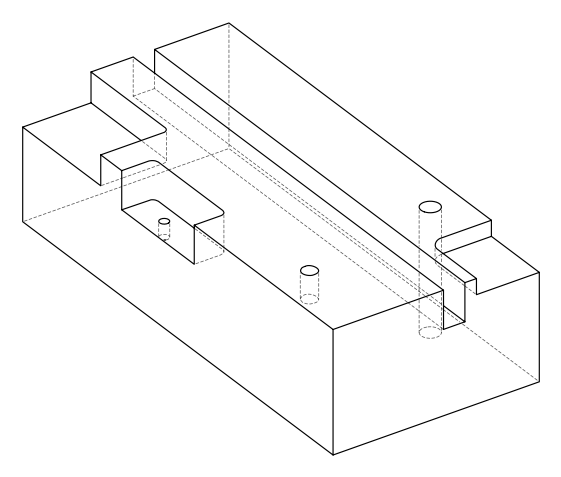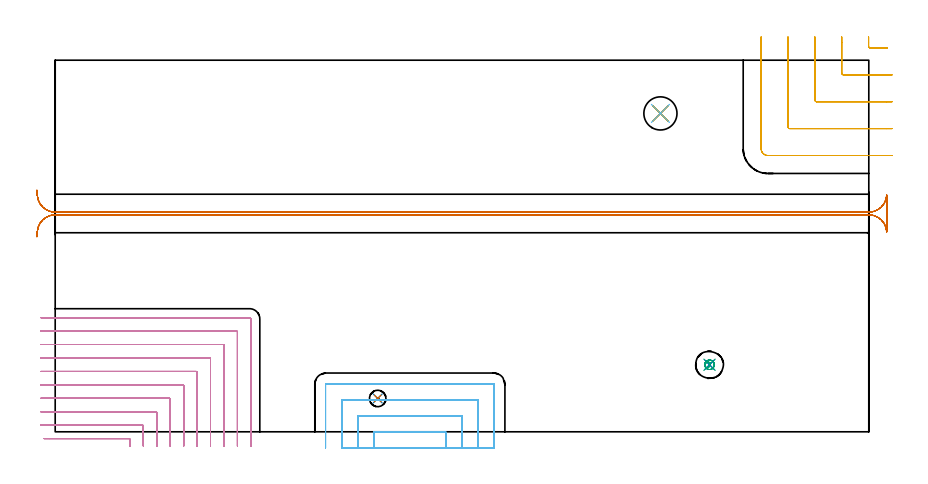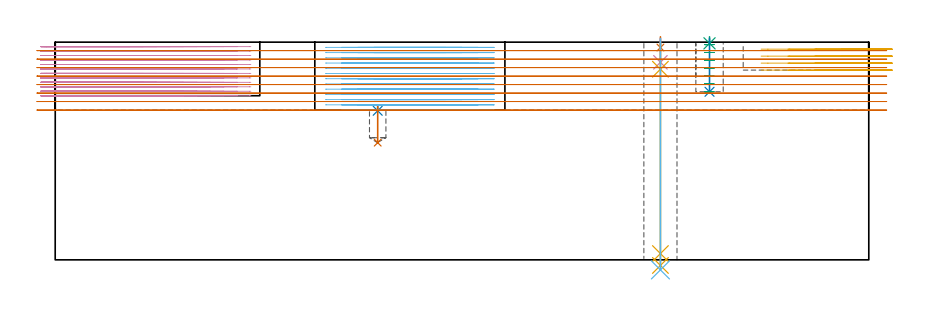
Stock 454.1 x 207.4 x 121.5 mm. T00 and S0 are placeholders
(PLAN: 13 operations, 9 tool changes, 76.8 min)
(1 SPOT_DRILL | STEP1HOLE | NXT0321_9005460120000 | 0.05 min | 182 mm3)
(2 SPOT_DRILL_1 | STEP1POCKET | NXT0321_9005460120000 | 0.04 min | 4158 mm3)
(3 SPOT_DRILL_2 | STEP1POCKET_1 | NXT0321_9005460120000 | 0.03 min | 3 mm3)
(4 DRILL_BLIND_HOLE_INTO_CENTER | STEP1HOLE | NXT0301_046 | 0.05 min | 359 mm3)
(5 GUN_DRILL_THROUGH_HOLE | STEP1HOLE | UGT0307_003 | 0.59 min | 4226 mm3)
(6 SPADE_DRILL_TO_ENLARGE_THROUGH_HOLE | STEP1HOLE | UGT0306_009 | 0.52 min | 27829 mm3)
(7 DRILL_BLIND_HOLE_INTO_CENTER_1 | STEP1POCKET | UGT0301_207 | 0.09 min | 1124 mm3)
(8 DRILL_BLIND_HOLE_INTO_CENTER_2 | STEP1POCKET_1 | NXT0301_128 | 0.12 min | 2993 mm3)
(9 MILL_ROUGH_BLIND_HOLE_CONTOUR | STEP1POCKET_1 | NXT0201_013 | Spiral | 0.75 min | 2084 mm3)
(10 MILL_CORNER_NOTCH_RECTANGULAR | CORNER_NOTCH_RECTANGULAR | NXT0201_013 | Follow Part, ap 2.5, ae 75% | 32.22 min | 234380 mm3)
(11 MILL_CORNER_NOTCH_RECTANGULAR_1 | CORNER_NOTCH_RECTANGULAR_1 | UGT0201_094 | Follow Part, ap 5, ae 75% | 3.56 min | 68478 mm3)
(12 MILL_SLOT | SLOT_PARTIAL_RECTANGULAR | NXT0201_011 | Follow Part, ap 3, ae 75% | 22.79 min | 127061 mm3)
(13 MILL_RECTANGULAR_SLOT | SLOT_RECTANGULAR | UGT0201_094 | Follow Part, ap 5, ae 75% | 16.04 min | 370086 mm3)
(TOOL NXT0321_9005460120000 | NC Spot Drill, 142deg, 12mm, Carbide, Uncoated | D12 PA142 FL30 Z2)
(TOOL NXT0301_046 | Carbide Drill 7.5mm [860.1-0750-038A1-MM 2214] | D7.5 PA140 FL53 Z2)
(TOOL UGT0307_003 | Gun Drill 7 mm | D7 PA130 FL24 Z1)
(TOOL UGT0306_009 | Spade Drill 18.5mm | D18.5 PA132 FL10 Z2)
(TOOL UGT0301_207 | Twist Drill 9.2 mm | D9.2 PA118 FL80 Z2)
(TOOL NXT0301_128 | Carbide Drill 12mm [861.1-1200-036A1-GP GC34] | D12 PA150 FL37.4 Z2)
(TOOL NXT0201_013 | ENDMILL 10mm | D10 FL30 Z4)
(TOOL UGT0201_094 | End mill 20 mm | D20 FL38 Z4)
(TOOL NXT0201_011 | ENDMILL 12mm [2P460-1200-NA 1630] | D12 FL38 Z6)
(OP 1 SPOT_DRILL)
G17 G21 G94 G90
T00 M6
G54
G17 G0 G90 X337.8 Y177.7 S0 M3
G43 Z131.5 H0
G94 G81 G98 Z118.5 F250. R124.5
G80
M5
M2
(OP 2 SPOT_DRILL_1)
G17 G21 G94 G90
T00 M6
G54
G17 G0 G90 X180. Y18.6 S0 M3
G43 Z131.5 H0
G94 G81 G98 Z83.204 F250. R86.6
G80
M5
M2
(OP 3 SPOT_DRILL_2)
G17 G21 G94 G90
T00 M6
G54
G17 G0 G90 X365.2 Y37.4 S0 M3
G43 Z131.5 H0
G94 G81 G98 Z120.841 F250. R124.5
G80
M5
M2
(OP 4 DRILL_BLIND_HOLE_INTO_CENTER)
G17 G21 G94 G90
T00 M6
G54
G17 G0 G90 X337.8 Y177.7 S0 M3
G43 Z131.5 H1
G94 G81 G98 Z110.25 F250. R123.5
G80
M5
M2
(OP 5 GUN_DRILL_THROUGH_HOLE)
G17 G21 G94 G90
T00 M6
G54
G17 G0 G90 X337.8 Y177.7 M8
G43 Z131.5 H0
Z121.236
S716 M3
G94 G1 Z106.392 F125. M26
G4 X.084
Z3.5 F250.
G4 X.084
Z-3.132 F125.
G4 X.084
M5
M9
G0 Z121.236
Z131.5
M2
(OP 6 SPADE_DRILL_TO_ENLARGE_THROUGH_HOLE)
G17 G21 G94 G90
T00 M6
G54
G17 G0 G90 X337.8 Y177.7 S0 M3
G43 Z131.5 H0
G94 G73 G98 Z-5.618 F250. Q18.16 R123.5
G80
M5
M2
(OP 7 DRILL_BLIND_HOLE_INTO_CENTER_1)
G17 G21 G94 G90
T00 M6
G54
G17 G0 G90 X180. Y18.6 S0 M3
G43 Z131.5 H0
G94 G81 G98 Z65.4 F250. R85.6
G80
M5
M2
(OP 8 DRILL_BLIND_HOLE_INTO_CENTER_2)
G17 G21 G94 G90
T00 M6
G54
G17 G0 G90 X365.2 Y37.4 S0 M3
G43 Z131.5 H1
G94 G81 G98 Z93.8 F250. R123.5
G80
M5
M2
(OP 9 MILL_ROUGH_BLIND_HOLE_CONTOUR)
G17 G21 G94 G90
T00 M6
G54
G17 G0 G90 X365.2 Y37.4 S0 M3
G43 Z131.5 H0
Z120.114
G94 G3 X365.65 Y37.895 R0.452 F250.
X365.075 Y38.719 R1.02
X363.245 Y38.549 R1.79
X362.597 Y36.903 R1.655
X365.697 Y34.797 R2.65
X362.597 Y36.903 R-2.65
X364.147 Y35.85 R1.325
X365.2 Y37.4 R1.325
G0 Z115.729
G3 X365.65 Y37.895 R0.452
X365.075 Y38.719 R1.02
X363.245 Y38.549 R1.79
X362.597 Y36.903 R1.655
X365.697 Y34.797 R2.65
X362.597 Y36.903 R-2.65
X364.147 Y35.85 R1.325
X365.2 Y37.4 R1.325
G0 Z111.343
G3 X365.65 Y37.895 R0.452
X365.075 Y38.719 R1.02
X363.245 Y38.549 R1.79
X362.597 Y36.903 R1.655
X365.697 Y34.797 R2.65
X362.597 Y36.903 R-2.65
X364.147 Y35.85 R1.325
X365.2 Y37.4 R1.325
G0 Z106.957
G3 X365.65 Y37.895 R0.452
X365.075 Y38.719 R1.02
X363.245 Y38.549 R1.79
X362.597 Y36.903 R1.655
X365.697 Y34.797 R2.65
X362.597 Y36.903 R-2.65
X364.147 Y35.85 R1.325
X365.2 Y37.4 R1.325
G0 Z102.571
G3 X365.65 Y37.895 R0.452
X365.075 Y38.719 R1.02
X363.245 Y38.549 R1.79
X362.597 Y36.903 R1.655
X365.697 Y34.797 R2.65
X362.597 Y36.903 R-2.65
X364.147 Y35.85 R1.325
X365.2 Y37.4 R1.325
G0 Z98.186
G3 X365.65 Y37.895 R0.452
X365.075 Y38.719 R1.02
X363.245 Y38.549 R1.79
X362.597 Y36.903 R1.655
X365.697 Y34.797 R2.65
X362.597 Y36.903 R-2.65
X364.147 Y35.85 R1.325
X365.2 Y37.4 R1.325
G0 Z93.8
G3 X365.65 Y37.895 R0.452
X365.075 Y38.719 R1.02
X363.245 Y38.549 R1.79
X362.597 Y36.903 R1.655
X365.697 Y34.797 R2.65
X362.597 Y36.903 R-2.65
X364.147 Y35.85 R1.325
X365.2 Y37.4 R1.325
G0 Z131.5
M5
M2
(OP 10 MILL_CORNER_NOTCH_RECTANGULAR)
G17 G21 G94 G90
T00 M6
G54
G17 G0 G90 X41.7 Y-8. S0 M3
G43 Z131.5 H0
Z119.008
G94 G1 Y-5. F250.
Y-4.295 F500.
G3 X41.205 Y-3.8 R0.5
G1 X-3.25
X-6.25 F250.
G0 Z131.5
X49.2 Y-8.
Z119.008
G1 Y-5.
Y3.205 F500.
G3 X48.705 Y3.7 R0.5
G1 X-5.
X-8. F250.
G0 Z131.5
X56.7 Y-8.
Z119.008
G1 Y-5.
Y10.705 F500.
G3 X56.205 Y11.2 R0.5
G1 X-5.
X-8. F250.
G0 Z131.5
X64.2 Y-8.
Z119.008
G1 Y-5.
Y18.205 F500.
G3 X63.705 Y18.7 R0.5
G1 X-5.
X-8. F250.
G0 Z131.5
X71.7 Y-8.
Z119.008
G1 Y-5.
Y25.704 F500.
G3 X71.204 Y26.2 R0.5
G1 X-5.
X-8. F250.
G0 Z131.5
X79.2 Y-8.
Z119.008
G1 Y-5.
Y33.204 F500.
G3 X78.704 Y33.7 R0.5
G1 X-5.
X-8. F250.
G0 Z131.5
X86.7 Y-8.
Z119.008
G1 Y-5.
Y40.704 F500.
G3 X86.204 Y41.2 R0.5
G1 X-5.
X-8. F250.
G0 Z131.5
X94.2 Y-8.
Z119.008
G1 Y-5.
Y48.204 F500.
G3 X93.704 Y48.7 R0.5
G1 X-5.
X-8. F250.
G0 Z131.5
X101.7 Y-8.
Z119.008
G1 Y-5.
Y55.704 F500.
G3 X101.204 Y56.2 R0.5
G1 X-5.
X-8. F250.
G0 Z131.5
X109.2 Y-8.
Z119.008
G1 Y-5.
Y63. F500.
G3 X108.5 Y63.7 R0.7
G1 X-5.
X-8. F250.
G0 Z131.5
X41.7 Y-8.
Z116.517
G1 Y-5.
Y-4.295 F500.
G3 X41.205 Y-3.8 R0.5
G1 X-3.25
X-6.25 F250.
G0 Z131.5
X49.2 Y-8.
Z116.517
G1 Y-5.
Y3.205 F500.
G3 X48.705 Y3.7 R0.5
G1 X-5.
X-8. F250.
G0 Z131.5
X56.7 Y-8.
Z116.517
G1 Y-5.
Y10.705 F500.
G3 X56.205 Y11.2 R0.5
G1 X-5.
X-8. F250.
G0 Z131.5
X64.2 Y-8.
Z116.517
G1 Y-5.
Y18.205 F500.
G3 X63.705 Y18.7 R0.5
G1 X-5.
X-8. F250.
G0 Z131.5
X71.7 Y-8.
Z116.517
G1 Y-5.
Y25.704 F500.
G3 X71.204 Y26.2 R0.5
G1 X-5.
X-8. F250.
G0 Z131.5
X79.2 Y-8.
Z116.517
G1 Y-5.
Y33.204 F500.
G3 X78.704 Y33.7 R0.5
G1 X-5.
X-8. F250.
G0 Z131.5
X86.7 Y-8.
Z116.517
G1 Y-5.
Y40.704 F500.
G3 X86.204 Y41.2 R0.5
G1 X-5.
X-8. F250.
G0 Z131.5
X94.2 Y-8.
Z116.517
G1 Y-5.
Y48.204 F500.
G3 X93.704 Y48.7 R0.5
G1 X-5.
X-8. F250.
G0 Z131.5
X101.7 Y-8.
Z116.517
G1 Y-5.
Y55.704 F500.
G3 X101.204 Y56.2 R0.5
G1 X-5.
X-8. F250.
G0 Z131.5
X109.2 Y-8.
Z116.517
G1 Y-5.
Y63. F500.
G3 X108.5 Y63.7 R0.7
G1 X-5.
X-8. F250.
G0 Z131.5
X41.7 Y-8.
Z114.025
G1 Y-5.
Y-4.295 F500.
G3 X41.205 Y-3.8 R0.5
G1 X-3.25
X-6.25 F250.
G0 Z131.5
X49.2 Y-8.
Z114.025
G1 Y-5.
Y3.205 F500.
G3 X48.705 Y3.7 R0.5
G1 X-5.
X-8. F250.
G0 Z131.5
X56.7 Y-8.
Z114.025
G1 Y-5.
Y10.705 F500.
G3 X56.205 Y11.2 R0.5
G1 X-5.
X-8. F250.
G0 Z131.5
X64.2 Y-8.
Z114.025
G1 Y-5.
Y18.205 F500.
G3 X63.705 Y18.7 R0.5
G1 X-5.
X-8. F250.
G0 Z131.5
X71.7 Y-8.
Z114.025
G1 Y-5.
Y25.704 F500.
G3 X71.204 Y26.2 R0.5
G1 X-5.
X-8. F250.
G0 Z131.5
X79.2 Y-8.
Z114.025
G1 Y-5.
Y33.204 F500.
G3 X78.704 Y33.7 R0.5
G1 X-5.
X-8. F250.
G0 Z131.5
X86.7 Y-8.
Z114.025
G1 Y-5.
Y40.704 F500.
G3 X86.204 Y41.2 R0.5
G1 X-5.
X-8. F250.
G0 Z131.5
X94.2 Y-8.
Z114.025
G1 Y-5.
Y48.204 F500.
G3 X93.704 Y48.7 R0.5
G1 X-5.
X-8. F250.
G0 Z131.5
X101.7 Y-8.
Z114.025
G1 Y-5.
Y55.704 F500.
G3 X101.204 Y56.2 R0.5
G1 X-5.
X-8. F250.
G0 Z131.5
X109.2 Y-8.
Z114.025
G1 Y-5.
Y63. F500.
G3 X108.5 Y63.7 R0.7
G1 X-5.
X-8. F250.
G0 Z131.5
X41.7 Y-8.
Z111.533
G1 Y-5.
Y-4.295 F500.
G3 X41.205 Y-3.8 R0.5
G1 X-3.25
X-6.25 F250.
G0 Z131.5
X49.2 Y-8.
Z111.533
G1 Y-5.
Y3.205 F500.
G3 X48.705 Y3.7 R0.5
G1 X-5.
X-8. F250.
G0 Z131.5
X56.7 Y-8.
Z111.533
G1 Y-5.
Y10.705 F500.
G3 X56.205 Y11.2 R0.5
G1 X-5.
X-8. F250.
G0 Z131.5
X64.2 Y-8.
Z111.533
G1 Y-5.
Y18.205 F500.
G3 X63.705 Y18.7 R0.5
G1 X-5.
X-8. F250.
G0 Z131.5
X71.7 Y-8.
Z111.533
G1 Y-5.
Y25.704 F500.
G3 X71.204 Y26.2 R0.5
G1 X-5.
X-8. F250.
G0 Z131.5
X79.2 Y-8.
Z111.533
G1 Y-5.
Y33.204 F500.
G3 X78.704 Y33.7 R0.5
G1 X-5.
X-8. F250.
G0 Z131.5
X86.7 Y-8.
Z111.533
G1 Y-5.
Y40.704 F500.
G3 X86.204 Y41.2 R0.5
G1 X-5.
X-8. F250.
G0 Z131.5
X94.2 Y-8.
Z111.533
G1 Y-5.
Y48.204 F500.
G3 X93.704 Y48.7 R0.5
G1 X-5.
X-8. F250.
G0 Z131.5
X101.7 Y-8.
Z111.533
G1 Y-5.
Y55.704 F500.
G3 X101.204 Y56.2 R0.5
G1 X-5.
X-8. F250.
G0 Z131.5
X109.2 Y-8.
Z111.533
G1 Y-5.
Y63. F500.
G3 X108.5 Y63.7 R0.7
G1 X-5.
X-8. F250.
G0 Z131.5
X41.7 Y-8.
Z109.042
G1 Y-5.
Y-4.295 F500.
G3 X41.205 Y-3.8 R0.5
G1 X-3.25
X-6.25 F250.
G0 Z131.5
X49.2 Y-8.
Z109.042
G1 Y-5.
Y3.205 F500.
G3 X48.705 Y3.7 R0.5
G1 X-5.
X-8. F250.
G0 Z131.5
X56.7 Y-8.
Z109.042
G1 Y-5.
Y10.705 F500.
G3 X56.205 Y11.2 R0.5
G1 X-5.
X-8. F250.
G0 Z131.5
X64.2 Y-8.
Z109.042
G1 Y-5.
Y18.205 F500.
G3 X63.705 Y18.7 R0.5
G1 X-5.
X-8. F250.
G0 Z131.5
X71.7 Y-8.
Z109.042
G1 Y-5.
Y25.704 F500.
G3 X71.204 Y26.2 R0.5
G1 X-5.
X-8. F250.
G0 Z131.5
X79.2 Y-8.
Z109.042
G1 Y-5.
Y33.204 F500.
G3 X78.704 Y33.7 R0.5
G1 X-5.
X-8. F250.
G0 Z131.5
X86.7 Y-8.
Z109.042
G1 Y-5.
Y40.704 F500.
G3 X86.204 Y41.2 R0.5
G1 X-5.
X-8. F250.
G0 Z131.5
X94.2 Y-8.
Z109.042
G1 Y-5.
Y48.204 F500.
G3 X93.704 Y48.7 R0.5
G1 X-5.
X-8. F250.
G0 Z131.5
X101.7 Y-8.
Z109.042
G1 Y-5.
Y55.704 F500.
G3 X101.204 Y56.2 R0.5
G1 X-5.
X-8. F250.
G0 Z131.5
X109.2 Y-8.
Z109.042
G1 Y-5.
Y63. F500.
G3 X108.5 Y63.7 R0.7
G1 X-5.
X-8. F250.
G0 Z131.5
X41.7 Y-8.
Z106.55
G1 Y-5.
Y-4.295 F500.
G3 X41.205 Y-3.8 R0.5
G1 X-3.25
X-6.25 F250.
G0 Z131.5
X49.2 Y-8.
Z106.55
G1 Y-5.
Y3.205 F500.
G3 X48.705 Y3.7 R0.5
G1 X-5.
X-8. F250.
G0 Z131.5
X56.7 Y-8.
Z106.55
G1 Y-5.
Y10.705 F500.
G3 X56.205 Y11.2 R0.5
G1 X-5.
X-8. F250.
G0 Z131.5
X64.2 Y-8.
Z106.55
G1 Y-5.
Y18.205 F500.
G3 X63.705 Y18.7 R0.5
G1 X-5.
X-8. F250.
G0 Z131.5
X71.7 Y-8.
Z106.55
G1 Y-5.
Y25.704 F500.
G3 X71.204 Y26.2 R0.5
G1 X-5.
X-8. F250.
G0 Z131.5
X79.2 Y-8.
Z106.55
G1 Y-5.
Y33.204 F500.
G3 X78.704 Y33.7 R0.5
G1 X-5.
X-8. F250.
G0 Z131.5
X86.7 Y-8.
Z106.55
G1 Y-5.
Y40.704 F500.
G3 X86.204 Y41.2 R0.5
G1 X-5.
X-8. F250.
G0 Z131.5
X94.2 Y-8.
Z106.55
G1 Y-5.
Y48.204 F500.
G3 X93.704 Y48.7 R0.5
G1 X-5.
X-8. F250.
G0 Z131.5
X101.7 Y-8.
Z106.55
G1 Y-5.
Y55.704 F500.
G3 X101.204 Y56.2 R0.5
G1 X-5.
X-8. F250.
G0 Z131.5
X109.2 Y-8.
Z106.55
G1 Y-5.
Y63. F500.
G3 X108.5 Y63.7 R0.7
G1 X-5.
X-8. F250.
G0 Z131.5
X41.7 Y-8.
Z104.058
G1 Y-5.
Y-4.295 F500.
G3 X41.205 Y-3.8 R0.5
G1 X-3.25
X-6.25 F250.
G0 Z131.5
X49.2 Y-8.
Z104.058
G1 Y-5.
Y3.205 F500.
G3 X48.705 Y3.7 R0.5
G1 X-5.
X-8. F250.
G0 Z131.5
X56.7 Y-8.
Z104.058
G1 Y-5.
Y10.705 F500.
G3 X56.205 Y11.2 R0.5
G1 X-5.
X-8. F250.
G0 Z131.5
X64.2 Y-8.
Z104.058
G1 Y-5.
Y18.205 F500.
G3 X63.705 Y18.7 R0.5
G1 X-5.
X-8. F250.
G0 Z131.5
X71.7 Y-8.
Z104.058
G1 Y-5.
Y25.704 F500.
G3 X71.204 Y26.2 R0.5
G1 X-5.
X-8. F250.
G0 Z131.5
X79.2 Y-8.
Z104.058
G1 Y-5.
Y33.204 F500.
G3 X78.704 Y33.7 R0.5
G1 X-5.
X-8. F250.
G0 Z131.5
X86.7 Y-8.
Z104.058
G1 Y-5.
Y40.704 F500.
G3 X86.204 Y41.2 R0.5
G1 X-5.
X-8. F250.
G0 Z131.5
X94.2 Y-8.
Z104.058
G1 Y-5.
Y48.204 F500.
G3 X93.704 Y48.7 R0.5
G1 X-5.
X-8. F250.
G0 Z131.5
X101.7 Y-8.
Z104.058
G1 Y-5.
Y55.704 F500.
G3 X101.204 Y56.2 R0.5
G1 X-5.
X-8. F250.
G0 Z131.5
X109.2 Y-8.
Z104.058
G1 Y-5.
Y63. F500.
G3 X108.5 Y63.7 R0.7
G1 X-5.
X-8. F250.
G0 Z131.5
X41.7 Y-8.
Z101.567
G1 Y-5.
Y-4.295 F500.
G3 X41.205 Y-3.8 R0.5
G1 X-3.25
X-6.25 F250.
G0 Z131.5
X49.2 Y-8.
Z101.567
G1 Y-5.
Y3.205 F500.
G3 X48.705 Y3.7 R0.5
G1 X-5.
X-8. F250.
G0 Z131.5
X56.7 Y-8.
Z101.567
G1 Y-5.
Y10.705 F500.
G3 X56.205 Y11.2 R0.5
G1 X-5.
X-8. F250.
G0 Z131.5
X64.2 Y-8.
Z101.567
G1 Y-5.
Y18.205 F500.
G3 X63.705 Y18.7 R0.5
G1 X-5.
X-8. F250.
G0 Z131.5
X71.7 Y-8.
Z101.567
G1 Y-5.
Y25.704 F500.
G3 X71.204 Y26.2 R0.5
G1 X-5.
X-8. F250.
G0 Z131.5
X79.2 Y-8.
Z101.567
G1 Y-5.
Y33.204 F500.
G3 X78.704 Y33.7 R0.5
G1 X-5.
X-8. F250.
G0 Z131.5
X86.7 Y-8.
Z101.567
G1 Y-5.
Y40.704 F500.
G3 X86.204 Y41.2 R0.5
G1 X-5.
X-8. F250.
G0 Z131.5
X94.2 Y-8.
Z101.567
G1 Y-5.
Y48.204 F500.
G3 X93.704 Y48.7 R0.5
G1 X-5.
X-8. F250.
G0 Z131.5
X101.7 Y-8.
Z101.567
G1 Y-5.
Y55.704 F500.
G3 X101.204 Y56.2 R0.5
G1 X-5.
X-8. F250.
G0 Z131.5
X109.2 Y-8.
Z101.567
G1 Y-5.
Y63. F500.
G3 X108.5 Y63.7 R0.7
G1 X-5.
X-8. F250.
G0 Z131.5
X41.7 Y-8.
Z99.075
G1 Y-5.
Y-4.295 F500.
G3 X41.205 Y-3.8 R0.5
G1 X-3.25
X-6.25 F250.
G0 Z131.5
X49.2 Y-8.
Z99.075
G1 Y-5.
Y3.205 F500.
G3 X48.705 Y3.7 R0.5
G1 X-5.
X-8. F250.
G0 Z131.5
X56.7 Y-8.
Z99.075
G1 Y-5.
Y10.705 F500.
G3 X56.205 Y11.2 R0.5
G1 X-5.
X-8. F250.
G0 Z131.5
X64.2 Y-8.
Z99.075
G1 Y-5.
Y18.205 F500.
G3 X63.705 Y18.7 R0.5
G1 X-5.
X-8. F250.
G0 Z131.5
X71.7 Y-8.
Z99.075
G1 Y-5.
Y25.704 F500.
G3 X71.204 Y26.2 R0.5
G1 X-5.
X-8. F250.
G0 Z131.5
X79.2 Y-8.
Z99.075
G1 Y-5.
Y33.204 F500.
G3 X78.704 Y33.7 R0.5
G1 X-5.
X-8. F250.
G0 Z131.5
X86.7 Y-8.
Z99.075
G1 Y-5.
Y40.704 F500.
G3 X86.204 Y41.2 R0.5
G1 X-5.
X-8. F250.
G0 Z131.5
X94.2 Y-8.
Z99.075
G1 Y-5.
Y48.204 F500.
G3 X93.704 Y48.7 R0.5
G1 X-5.
X-8. F250.
G0 Z131.5
X101.7 Y-8.
Z99.075
G1 Y-5.
Y55.704 F500.
G3 X101.204 Y56.2 R0.5
G1 X-5.
X-8. F250.
G0 Z131.5
X109.2 Y-8.
Z99.075
G1 Y-5.
Y63. F500.
G3 X108.5 Y63.7 R0.7
G1 X-5.
X-8. F250.
G0 Z131.5
X41.7 Y-8.
Z96.583
G1 Y-5.
Y-4.295 F500.
G3 X41.205 Y-3.8 R0.5
G1 X-3.25
X-6.25 F250.
G0 Z131.5
X49.2 Y-8.
Z96.583
G1 Y-5.
Y3.205 F500.
G3 X48.705 Y3.7 R0.5
G1 X-5.
X-8. F250.
G0 Z131.5
X56.7 Y-8.
Z96.583
G1 Y-5.
Y10.705 F500.
G3 X56.205 Y11.2 R0.5
G1 X-5.
X-8. F250.
G0 Z131.5
X64.2 Y-8.
Z96.583
G1 Y-5.
Y18.205 F500.
G3 X63.705 Y18.7 R0.5
G1 X-5.
X-8. F250.
G0 Z131.5
X71.7 Y-8.
Z96.583
G1 Y-5.
Y25.704 F500.
G3 X71.204 Y26.2 R0.5
G1 X-5.
X-8. F250.
G0 Z131.5
X79.2 Y-8.
Z96.583
G1 Y-5.
Y33.204 F500.
G3 X78.704 Y33.7 R0.5
G1 X-5.
X-8. F250.
G0 Z131.5
X86.7 Y-8.
Z96.583
G1 Y-5.
Y40.704 F500.
G3 X86.204 Y41.2 R0.5
G1 X-5.
X-8. F250.
G0 Z131.5
X94.2 Y-8.
Z96.583
G1 Y-5.
Y48.204 F500.
G3 X93.704 Y48.7 R0.5
G1 X-5.
X-8. F250.
G0 Z131.5
X101.7 Y-8.
Z96.583
G1 Y-5.
Y55.704 F500.
G3 X101.204 Y56.2 R0.5
G1 X-5.
X-8. F250.
G0 Z131.5
X109.2 Y-8.
Z96.583
G1 Y-5.
Y63. F500.
G3 X108.5 Y63.7 R0.7
G1 X-5.
X-8. F250.
G0 Z131.5
X41.7 Y-8.
Z94.092
G1 Y-5.
Y-4.295 F500.
G3 X41.205 Y-3.8 R0.5
G1 X-3.25
X-6.25 F250.
G0 Z131.5
X49.2 Y-8.
Z94.092
G1 Y-5.
Y3.205 F500.
G3 X48.705 Y3.7 R0.5
G1 X-5.
X-8. F250.
G0 Z131.5
X56.7 Y-8.
Z94.092
G1 Y-5.
Y10.705 F500.
G3 X56.205 Y11.2 R0.5
G1 X-5.
X-8. F250.
G0 Z131.5
X64.2 Y-8.
Z94.092
G1 Y-5.
Y18.205 F500.
G3 X63.705 Y18.7 R0.5
G1 X-5.
X-8. F250.
G0 Z131.5
X71.7 Y-8.
Z94.092
G1 Y-5.
Y25.704 F500.
G3 X71.204 Y26.2 R0.5
G1 X-5.
X-8. F250.
G0 Z131.5
X79.2 Y-8.
Z94.092
G1 Y-5.
Y33.204 F500.
G3 X78.704 Y33.7 R0.5
G1 X-5.
X-8. F250.
G0 Z131.5
X86.7 Y-8.
Z94.092
G1 Y-5.
Y40.704 F500.
G3 X86.204 Y41.2 R0.5
G1 X-5.
X-8. F250.
G0 Z131.5
X94.2 Y-8.
Z94.092
G1 Y-5.
Y48.204 F500.
G3 X93.704 Y48.7 R0.5
G1 X-5.
X-8. F250.
G0 Z131.5
X101.7 Y-8.
Z94.092
G1 Y-5.
Y55.704 F500.
G3 X101.204 Y56.2 R0.5
G1 X-5.
X-8. F250.
G0 Z131.5
X109.2 Y-8.
Z94.092
G1 Y-5.
Y63. F500.
G3 X108.5 Y63.7 R0.7
G1 X-5.
X-8. F250.
G0 Z131.5
X41.7 Y-8.
Z91.6
G1 Y-5.
Y-4.295 F500.
G3 X41.205 Y-3.8 R0.5
G1 X-3.25
X-6.25 F250.
G0 Z131.5
X49.2 Y-8.
Z91.6
G1 Y-5.
Y3.205 F500.
G3 X48.705 Y3.7 R0.5
G1 X-5.
X-8. F250.
G0 Z131.5
X56.7 Y-8.
Z91.6
G1 Y-5.
Y10.705 F500.
G3 X56.205 Y11.2 R0.5
G1 X-5.
X-8. F250.
G0 Z131.5
X64.2 Y-8.
Z91.6
G1 Y-5.
Y18.205 F500.
G3 X63.705 Y18.7 R0.5
G1 X-5.
X-8. F250.
G0 Z131.5
X71.7 Y-8.
Z91.6
G1 Y-5.
Y25.704 F500.
G3 X71.204 Y26.2 R0.5
G1 X-5.
X-8. F250.
G0 Z131.5
X79.2 Y-8.
Z91.6
G1 Y-5.
Y33.204 F500.
G3 X78.704 Y33.7 R0.5
G1 X-5.
X-8. F250.
G0 Z131.5
X86.7 Y-8.
Z91.6
G1 Y-5.
Y40.704 F500.
G3 X86.204 Y41.2 R0.5
G1 X-5.
X-8. F250.
G0 Z131.5
X94.2 Y-8.
Z91.6
G1 Y-5.
Y48.204 F500.
G3 X93.704 Y48.7 R0.5
G1 X-5.
X-8. F250.
G0 Z131.5
X101.7 Y-8.
Z91.6
G1 Y-5.
Y55.704 F500.
G3 X101.204 Y56.2 R0.5
G1 X-5.
X-8. F250.
G0 Z131.5
X109.2 Y-8.
Z91.6
G1 Y-5.
Y63. F500.
G3 X108.5 Y63.7 R0.7
G1 X-5.
X-8. F250.
G0 Z131.5
M5
M2
(OP 11 MILL_CORNER_NOTCH_RECTANGULAR_1)
G17 G21 G94 G90
T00 M6
G54
G17 G0 G90 X454. Y220.4 S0 M3
G43 Z131.5 H0
Z117.6
G94 G1 Y217.4 F250.
Y215.194 F500.
G3 X454.994 Y214.2 R1.
G1 X461.432
X464.432 F250.
G0 Z131.5
X439. Y220.4
Z117.6
G1 Y217.4
Y200.195 F500.
G3 X439.995 Y199.2 R1.
G1 X464.1
X467.1 F250.
G0 Z131.5
X424. Y220.4
Z117.6
G1 Y217.4
Y185.195 F500.
G3 X424.995 Y184.2 R1.
G1 X464.1
X467.1 F250.
G0 Z131.5
X409. Y220.4
Z117.6
G1 Y217.4
Y170.195 F500.
G3 X409.995 Y169.2 R1.
G1 X464.1
X467.1 F250.
G0 Z131.5
X394. Y220.4
Z117.6
G1 Y217.4
Y158. F500.
G3 X397.8 Y154.2 R3.8
G1 X464.1
X467.1 F250.
G0 Z131.5
X454. Y220.4
Z113.7
G1 Y217.4
Y215.194 F500.
G3 X454.994 Y214.2 R1.
G1 X461.432
X464.432 F250.
G0 Z131.5
X439. Y220.4
Z113.7
G1 Y217.4
Y200.195 F500.
G3 X439.995 Y199.2 R1.
G1 X464.1
X467.1 F250.
G0 Z131.5
X424. Y220.4
Z113.7
G1 Y217.4
Y185.195 F500.
G3 X424.995 Y184.2 R1.
G1 X464.1
X467.1 F250.
G0 Z131.5
X409. Y220.4
Z113.7
G1 Y217.4
Y170.195 F500.
G3 X409.995 Y169.2 R1.
G1 X464.1
X467.1 F250.
G0 Z131.5
X394. Y220.4
Z113.7
G1 Y217.4
Y158. F500.
G3 X397.8 Y154.2 R3.8
G1 X464.1
X467.1 F250.
G0 Z131.5
X454. Y220.4
Z109.8
G1 Y217.4
Y215.194 F500.
G3 X454.994 Y214.2 R1.
G1 X461.432
X464.432 F250.
G0 Z131.5
X439. Y220.4
Z109.8
G1 Y217.4
Y200.195 F500.
G3 X439.995 Y199.2 R1.
G1 X464.1
X467.1 F250.
G0 Z131.5
X424. Y220.4
Z109.8
G1 Y217.4
Y185.195 F500.
G3 X424.995 Y184.2 R1.
G1 X464.1
X467.1 F250.
G0 Z131.5
X409. Y220.4
Z109.8
G1 Y217.4
Y170.195 F500.
G3 X409.995 Y169.2 R1.
G1 X464.1
X467.1 F250.
G0 Z131.5
X394. Y220.4
Z109.8
G1 Y217.4
Y158. F500.
G3 X397.8 Y154.2 R3.8
G1 X464.1
X467.1 F250.
G0 Z131.5
X454. Y220.4
Z105.9
G1 Y217.4
Y215.194 F500.
G3 X454.994 Y214.2 R1.
G1 X461.432
X464.432 F250.
G0 Z131.5
X439. Y220.4
Z105.9
G1 Y217.4
Y200.195 F500.
G3 X439.995 Y199.2 R1.
G1 X464.1
X467.1 F250.
G0 Z131.5
X424. Y220.4
Z105.9
G1 Y217.4
Y185.195 F500.
G3 X424.995 Y184.2 R1.
G1 X464.1
X467.1 F250.
G0 Z131.5
X409. Y220.4
Z105.9
G1 Y217.4
Y170.195 F500.
G3 X409.995 Y169.2 R1.
G1 X464.1
X467.1 F250.
G0 Z131.5
X394. Y220.4
Z105.9
G1 Y217.4
Y158. F500.
G3 X397.8 Y154.2 R3.8
G1 X464.1
X467.1 F250.
G0 Z131.5
M5
M2
(OP 12 MILL_SLOT)
G17 G21 G94 G90
T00 M6
G54
G17 G0 G90 X218. Y-9. S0 M3
G43 Z131.5 H1
Z118.585
G94 G1 Y-6. F250.
Y-0.2 F500.
X177.9
Y-6.
Y-9. F250.
X227.
Y-6.
Y8.8 F500.
X168.9
Y-6.
Y-9. F250.
X236.
Y-6.
Y17.8 F500.
X159.9
Y-6.
Y-9. F250.
X245.
Y-6.
Y26.5 F500.
G3 X244.7 Y26.8 R0.3
G1 X151.2
G3 X150.9 Y26.5 R0.3
G1 Y-6.
Y-9. F250.
G0 X218. Z115.669
G1 Y-6.
Y-0.2 F500.
X177.9
Y-6.
Y-9. F250.
X227.
Y-6.
Y8.8 F500.
X168.9
Y-6.
Y-9. F250.
X236.
Y-6.
Y17.8 F500.
X159.9
Y-6.
Y-9. F250.
X245.
Y-6.
Y26.5 F500.
G3 X244.7 Y26.8 R0.3
G1 X151.2
G3 X150.9 Y26.5 R0.3
G1 Y-6.
Y-9. F250.
G0 X218. Z112.754
G1 Y-6.
Y-0.2 F500.
X177.9
Y-6.
Y-9. F250.
X227.
Y-6.
Y8.8 F500.
X168.9
Y-6.
Y-9. F250.
X236.
Y-6.
Y17.8 F500.
X159.9
Y-6.
Y-9. F250.
X245.
Y-6.
Y26.5 F500.
G3 X244.7 Y26.8 R0.3
G1 X151.2
G3 X150.9 Y26.5 R0.3
G1 Y-6.
Y-9. F250.
G0 X218. Z109.838
G1 Y-6.
Y-0.2 F500.
X177.9
Y-6.
Y-9. F250.
X227.
Y-6.
Y8.8 F500.
X168.9
Y-6.
Y-9. F250.
X236.
Y-6.
Y17.8 F500.
X159.9
Y-6.
Y-9. F250.
X245.
Y-6.
Y26.5 F500.
G3 X244.7 Y26.8 R0.3
G1 X151.2
G3 X150.9 Y26.5 R0.3
G1 Y-6.
Y-9. F250.
G0 X218. Z106.923
G1 Y-6.
Y-0.2 F500.
X177.9
Y-6.
Y-9. F250.
X227.
Y-6.
Y8.8 F500.
X168.9
Y-6.
Y-9. F250.
X236.
Y-6.
Y17.8 F500.
X159.9
Y-6.
Y-9. F250.
X245.
Y-6.
Y26.5 F500.
G3 X244.7 Y26.8 R0.3
G1 X151.2
G3 X150.9 Y26.5 R0.3
G1 Y-6.
Y-9. F250.
G0 X218. Z104.008
G1 Y-6.
Y-0.2 F500.
X177.9
Y-6.
Y-9. F250.
X227.
Y-6.
Y8.8 F500.
X168.9
Y-6.
Y-9. F250.
X236.
Y-6.
Y17.8 F500.
X159.9
Y-6.
Y-9. F250.
X245.
Y-6.
Y26.5 F500.
G3 X244.7 Y26.8 R0.3
G1 X151.2
G3 X150.9 Y26.5 R0.3
G1 Y-6.
Y-9. F250.
G0 X218. Z101.092
G1 Y-6.
Y-0.2 F500.
X177.9
Y-6.
Y-9. F250.
X227.
Y-6.
Y8.8 F500.
X168.9
Y-6.
Y-9. F250.
X236.
Y-6.
Y17.8 F500.
X159.9
Y-6.
Y-9. F250.
X245.
Y-6.
Y26.5 F500.
G3 X244.7 Y26.8 R0.3
G1 X151.2
G3 X150.9 Y26.5 R0.3
G1 Y-6.
Y-9. F250.
G0 X218. Z98.177
G1 Y-6.
Y-0.2 F500.
X177.9
Y-6.
Y-9. F250.
X227.
Y-6.
Y8.8 F500.
X168.9
Y-6.
Y-9. F250.
X236.
Y-6.
Y17.8 F500.
X159.9
Y-6.
Y-9. F250.
X245.
Y-6.
Y26.5 F500.
G3 X244.7 Y26.8 R0.3
G1 X151.2
G3 X150.9 Y26.5 R0.3
G1 Y-6.
Y-9. F250.
G0 X218. Z95.262
G1 Y-6.
Y-0.2 F500.
X177.9
Y-6.
Y-9. F250.
X227.
Y-6.
Y8.8 F500.
X168.9
Y-6.
Y-9. F250.
X236.
Y-6.
Y17.8 F500.
X159.9
Y-6.
Y-9. F250.
X245.
Y-6.
Y26.5 F500.
G3 X244.7 Y26.8 R0.3
G1 X151.2
G3 X150.9 Y26.5 R0.3
G1 Y-6.
Y-9. F250.
G0 X218. Z92.346
G1 Y-6.
Y-0.2 F500.
X177.9
Y-6.
Y-9. F250.
X227.
Y-6.
Y8.8 F500.
X168.9
Y-6.
Y-9. F250.
X236.
Y-6.
Y17.8 F500.
X159.9
Y-6.
Y-9. F250.
X245.
Y-6.
Y26.5 F500.
G3 X244.7 Y26.8 R0.3
G1 X151.2
G3 X150.9 Y26.5 R0.3
G1 Y-6.
Y-9. F250.
G0 X218. Z89.431
G1 Y-6.
Y-0.2 F500.
X177.9
Y-6.
Y-9. F250.
X227.
Y-6.
Y8.8 F500.
X168.9
Y-6.
Y-9. F250.
X236.
Y-6.
Y17.8 F500.
X159.9
Y-6.
Y-9. F250.
X245.
Y-6.
Y26.5 F500.
G3 X244.7 Y26.8 R0.3
G1 X151.2
G3 X150.9 Y26.5 R0.3
G1 Y-6.
Y-9. F250.
G0 X218. Z86.515
G1 Y-6.
Y-0.2 F500.
X177.9
Y-6.
Y-9. F250.
X227.
Y-6.
Y8.8 F500.
X168.9
Y-6.
Y-9. F250.
X236.
Y-6.
Y17.8 F500.
X159.9
Y-6.
Y-9. F250.
X245.
Y-6.
Y26.5 F500.
G3 X244.7 Y26.8 R0.3
G1 X151.2
G3 X150.9 Y26.5 R0.3
G1 Y-6.
Y-9. F250.
G0 X218. Z83.6
G1 Y-6.
Y-0.2 F500.
X177.9
Y-6.
Y-9. F250.
X227.
Y-6.
Y8.8 F500.
X168.9
Y-6.
Y-9. F250.
X236.
Y-6.
Y17.8 F500.
X159.9
Y-6.
Y-9. F250.
X245.
Y-6.
Y26.5 F500.
G3 X244.7 Y26.8 R0.3
G1 X151.2
G3 X150.9 Y26.5 R0.3
G1 Y-6.
Y-9. F250.
G0 Z131.5
M5
M2
(OP 13 MILL_RECTANGULAR_SLOT)
G17 G21 G94 G90
T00 M6
G54
G17 G0 G90 X-10.202 Y108.883 S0 M3
G43 Z131.5 H0
Z116.762
G94 G1 X-9.97 Y111.874 F250.
G2 X0. Y121.1 R10. F500.
G1 X454.1
G2 X464.09 Y111.547 R10.
G1 Y132.153
G2 X454.1 Y122.6 R10.
G1 X0.
G2 X-9.97 Y131.826 R10.
G1 X-10.202 Y134.817 F250.
G0 Y108.883 Z112.025
G1 X-9.97 Y111.874
G2 X0. Y121.1 R10. F500.
G1 X454.1
G2 X464.09 Y111.547 R10.
G1 Y132.153
G2 X454.1 Y122.6 R10.
G1 X0.
G2 X-9.97 Y131.826 R10.
G1 X-10.202 Y134.817 F250.
G0 Y108.883 Z107.287
G1 X-9.97 Y111.874
G2 X0. Y121.1 R10. F500.
G1 X454.1
G2 X464.09 Y111.547 R10.
G1 Y132.153
G2 X454.1 Y122.6 R10.
G1 X0.
G2 X-9.97 Y131.826 R10.
G1 X-10.202 Y134.817 F250.
G0 Y108.883 Z102.55
G1 X-9.97 Y111.874
G2 X0. Y121.1 R10. F500.
G1 X454.1
G2 X464.09 Y111.547 R10.
G1 Y132.153
G2 X454.1 Y122.6 R10.
G1 X0.
G2 X-9.97 Y131.826 R10.
G1 X-10.202 Y134.817 F250.
G0 Y108.883 Z97.812
G1 X-9.97 Y111.874
G2 X0. Y121.1 R10. F500.
G1 X454.1
G2 X464.09 Y111.547 R10.
G1 Y132.153
G2 X454.1 Y122.6 R10.
G1 X0.
G2 X-9.97 Y131.826 R10.
G1 X-10.202 Y134.817 F250.
G0 Y108.883 Z93.075
G1 X-9.97 Y111.874
G2 X0. Y121.1 R10. F500.
G1 X454.1
G2 X464.09 Y111.547 R10.
G1 Y132.153
G2 X454.1 Y122.6 R10.
G1 X0.
G2 X-9.97 Y131.826 R10.
G1 X-10.202 Y134.817 F250.
G0 Y108.883 Z88.337
G1 X-9.97 Y111.874
G2 X0. Y121.1 R10. F500.
G1 X454.1
G2 X464.09 Y111.547 R10.
G1 Y132.153
G2 X454.1 Y122.6 R10.
G1 X0.
G2 X-9.97 Y131.826 R10.
G1 X-10.202 Y134.817 F250.
G0 Y108.883 Z83.6
G1 X-9.97 Y111.874
G2 X0. Y121.1 R10. F500.
G1 X454.1
G2 X464.09 Y111.547 R10.
G1 Y132.153
G2 X454.1 Y122.6 R10.
G1 X0.
G2 X-9.97 Y131.826 R10.
G1 X-10.202 Y134.817 F250.
G0 Z131.5
M5
M2
